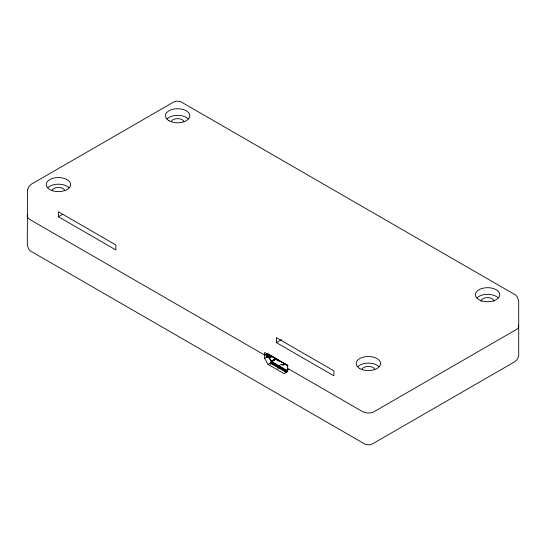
<?xml version="1.0" encoding="UTF-8"?>
<svg xmlns="http://www.w3.org/2000/svg" width="546" height="546" viewBox="0 0 546 546"><rect width="100%" height="100%" fill="white"/><g stroke="black" fill="none" stroke-linecap="round" stroke-linejoin="round"><path stroke-width="0.82" d="M266.885 354.825C266.898 354.668 266.155 355.931 266.277 356.313L266.468 355.269M270.325 363.813L271.43 361.855L275.655 359.323L278.583 360.988L279.586 360.926M269.396 354.566C267.588 357.507 265.67 353.583 269.383 355.118M271.826 361.588C269.349 359.971 270.488 355.801 267.322 357.139L266.277 356.313L266.748 356.988C267.151 355.835 265.684 356.012 267.226 356.47L266.905 357.057L267.055 354.804M267.069 355.439L267.226 354.811L266.373 355.61L266.544 355.139M288.083 369.478L286.09 370.754L285.265 372.208M266.373 355.61L266.632 355.002M277.798 368.127C278.201 366.038 281.258 363.302 283.381 364.871L284.787 364.046M266.748 356.988L267.226 356.47M266.878 355.426L267.226 354.811M266.557 355.514L266.277 355.978L267.322 355.48L267.322 357.139L267.055 356.429M287.919 365.738L287.919 366.4M58.422 216.776L115.895 249.959L115.895 244.983L58.422 211.8L58.422 216.776L62.729 214.285M276.406 342.629L333.886 375.812L333.886 370.836L276.406 337.653L276.406 342.629L281.436 339.728M267.499 353.412L264.626 355.071L29.682 219.431L27.58 217.328A8.129 4.696 0 0 1 27.58 214.899M287.756 371.58L284.166 373.655L268.072 364.366L264.626 358.394L267.499 356.736M269.383 357.412L271.321 356.292M269.396 357.548L271.335 356.429M269.431 357.691L272.017 356.197M269.478 357.842L272.065 356.347M269.553 357.978L272.788 356.115M271.369 361.131C276.085 357.698 277.58 358.94 271.669 361.479L275.546 359.241M271.458 361.261L275.341 359.022M271.56 361.384L275.437 359.145M268.072 364.366L270.946 362.708M285.879 372.392L285.34 372.058L285.961 372.236C286.868 371.007 286.5 369.97 288.336 369.574M287.838 371.341L286.773 371.212L286.67 370.27L271.731 361.643M283.231 364.926C281.688 363.745 283.517 365.342 282.78 364.817L283.046 364.94M270.338 363.622L271.014 363.609L270.393 363.431M277.764 367.874L278.378 368.059M287.046 365.028L287.524 365.158M282.78 364.817L283.381 364.871M281.804 364.421L282.391 364.4M281.886 364.387L282.521 364.496L282.193 364.353M281.982 364.359L282.521 364.496L282.091 364.346M269.451 354.845L269.048 354.566L273.328 357.036M273.983 357.337L279.026 360.326M280.453 361.145L286.868 364.851L286.575 364.489M269.936 355.153L283.702 363.076M284.193 363.383L287.264 365.131M287.612 368.345L362.626 411.657L366.264 412.872A8.129 4.696 0 0 0 374.119 411.657L516.318 329.552A8.129 4.696 0 0 0 518.42 325.02M271.43 361.855L286.377 370.481M271.144 362.128L286.09 370.754M270.884 362.448L285.831 371.075M270.659 362.81L285.606 371.437M285.428 371.819L270.482 363.192L270.468 364.305M271.498 362.36L268.523 356.913M274.522 357.63L275.252 358.893M287.612 371.669L287.612 365.69L264.626 352.423L264.626 358.394M269.287 356.831L269.287 355.173L268.523 354.204M268.96 355.33L268.96 356.988M268.577 355.439L268.577 357.098M268.168 355.501L268.168 357.159M267.745 355.514L267.745 357.173M268.509 353.999A2.034 1.174 -60 0 1 266.946 355.269A2.034 1.174 -60 0 1 266.059 354.245M481.081 301.344A6.504 3.754 0 0 1 487.578 297.59A6.504 3.754 0 0 1 494.082 301.344M362.087 369.198A6.504 3.754 0 0 1 368.373 366.421A6.504 3.754 0 0 1 374.652 369.198M52.136 190.254A6.504 3.754 0 0 1 58.422 187.469A6.504 3.754 0 0 1 64.701 190.254M171.348 121.43A6.504 3.754 0 0 1 177.627 118.646A6.504 3.754 0 0 1 183.913 121.43M357.814 366.653A12.196 7.037 0 0 1 378.931 366.653M477.02 297.829A12.196 7.037 0 0 1 498.136 297.829M47.864 187.701A12.196 7.037 0 0 1 68.98 187.701M167.069 118.878A12.196 7.037 0 0 1 188.186 118.878M268.714 354.122A2.437 1.406 -60 0 1 267.943 355.077M267.049 355.596A2.437 1.406 -60 0 1 265.772 354.409M27.437 190.09L27.3 244.656L28.419 248.696L30.31 250.928L365.356 444.362L369.656 444.888L372.433 443.912L514.632 361.814L516.864 359.896L518.256 357.377L518.7 354.777L518.7 301.344L517.581 297.304L515.69 295.072L180.644 101.638L176.344 101.112L173.567 102.088L31.368 184.186L29.136 186.104L27.437 190.09M266.352 355.719L266.352 355.719M288.186 369.533L286.93 370.297L288.227 369.546M481.483 300.805A12.196 7.037 0 0 0 499.774 294.71A12.196 7.037 0 0 0 481.483 288.616A12.196 7.037 0 0 0 481.483 300.805M359.746 368.516A12.196 7.037 0 0 0 380.146 365.356A12.196 7.037 0 0 0 365.213 356.736A12.196 7.037 0 0 0 359.746 368.516M52.32 190.684A12.196 7.037 0 0 0 70.611 184.589A12.196 7.037 0 0 0 52.32 178.494A12.196 7.037 0 0 0 52.32 190.684M169.007 120.741A12.196 7.037 0 0 0 189.407 117.581A12.196 7.037 0 0 0 174.474 108.961A12.196 7.037 0 0 0 169.007 120.741"/></g></svg>
